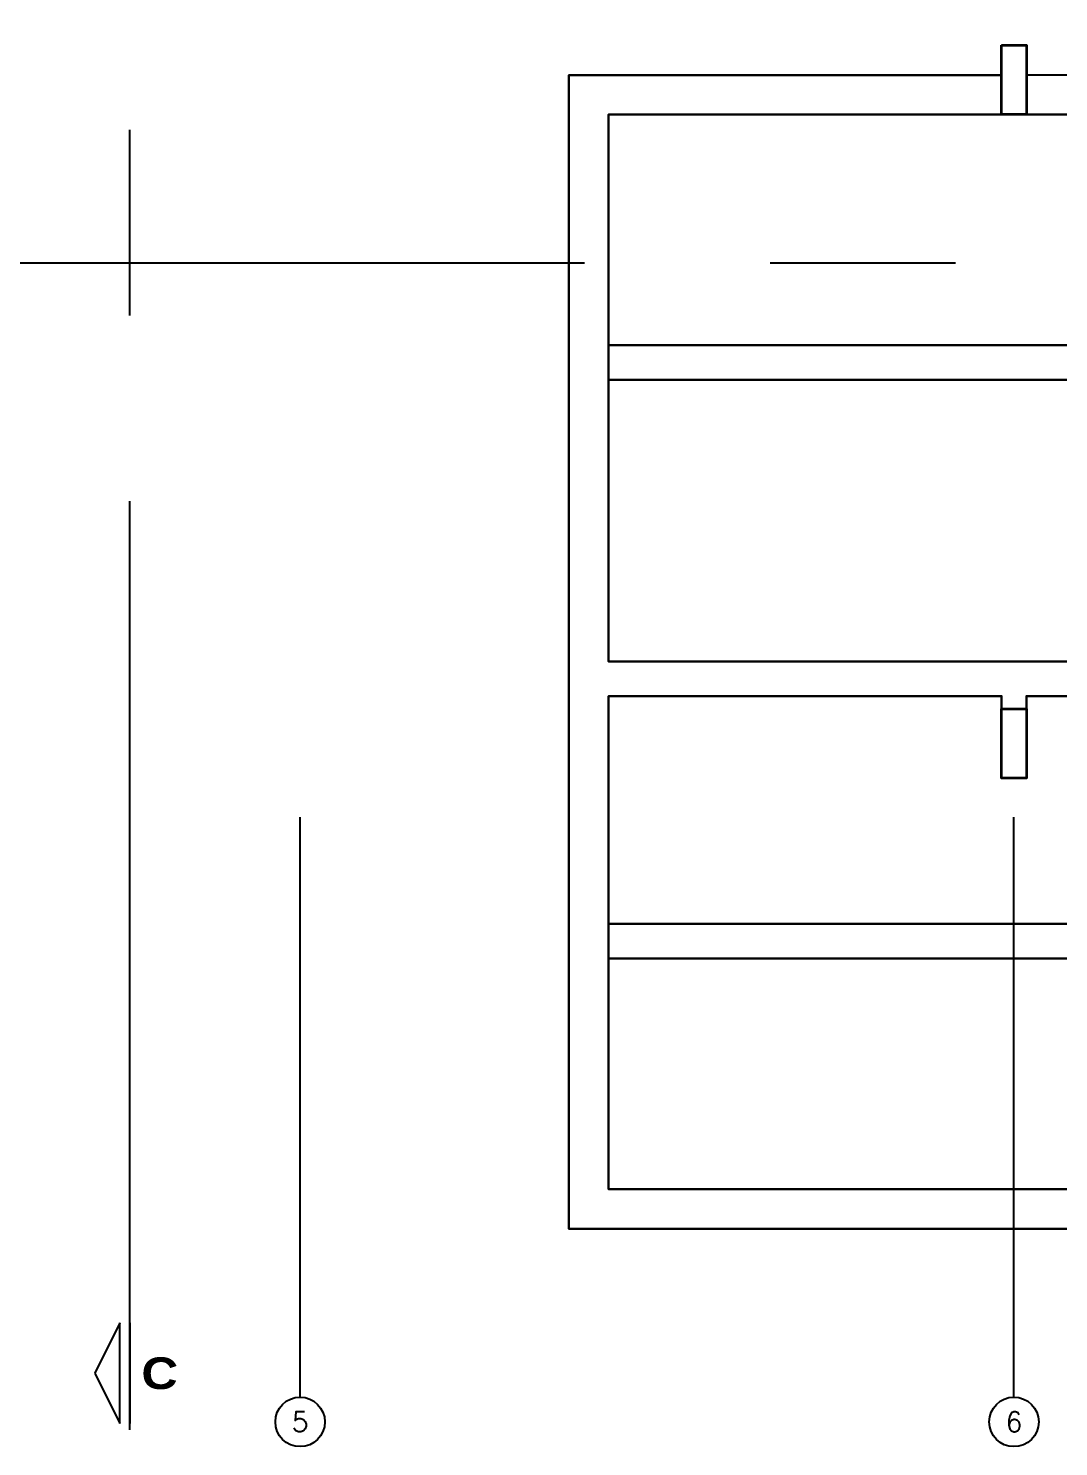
# Model space of a CAD drawing. Extents: x 226317 to 226469, y 8188101 to 8188260.
# Drawn here: x 226371.18 to 226381.58, y 8188229.46 to 8188243.78 of the extents above; entities that cross this region are included whole.
import ezdxf
from ezdxf.enums import TextEntityAlignment as Align

# ---------------------------------------------------------------- set-up
doc = ezdxf.new("R2010")
doc.units = 0
doc.header["$LTSCALE"] = 15
for name, pattern in [('CENTER', [2, 1.25, -0.25, 0.25, -0.25]), ('HIDDEN2', [0.1875, 0.125, -0.0625]), ('PHANTOM', [2.5, 1.25, -0.25, 0.25, -0.25, 0.25, -0.25]), ('PHANTOM2', [1.25, 0.625, -0.125, 0.125, -0.125, 0.125, -0.125])]:
    doc.linetypes.add(name, pattern=pattern)
doc.layers.get('0').update_dxf_attribs({"color": 250})
for name, color, linetype in [('A-EJES', 250, 'PHANTOM'), ('A-PROYECCIONES', 250, 'HIDDEN2'), ('A_50_CortesElev', 250, 'CENTER'), ('L3 Equipos y Ductos', 160, 'Continuous')]:
    doc.layers.add(name, color=color, linetype=linetype)
for name, color, linetype, lineweight in [('A-ESTRUCTURA-PLACAS', 252, 'Continuous', 35), ('A-MURO ALTO', 250, 'Continuous', 30), ('A-MUROS', 252, 'Continuous', 30)]:
    doc.layers.add(name, color=color, linetype=linetype, lineweight=lineweight)
doc.styles.add('R160-75', font='ariblk.ttf', dxfattribs={"height": 0.6})
doc.styles.add('ROMANS', font='romans.shx', dxfattribs={"width": 0.8})

# ---------------------------------------------------------------- blocks, each defined once
blk = doc.blocks.new('EJES 1P')
at = {"layer": 'A-EJES', "linetype": 'PHANTOM2'}
for points in [[(26.854, -18.151), (26.854, -12.292)], [(34.064, -18.151), (34.064, -12.292)]]:
    blk.add_lwpolyline(points, dxfattribs=at)
at = {"layer": 'A-EJES', "linetype": 'Continuous'}
for centre in [(26.854, -18.398), (34.064, -18.398)]:
    blk.add_circle(centre, 0.25, dxfattribs=at)
at = {"layer": 'A-EJES', "linetype": 'Continuous', "style": 'ROMANS'}
for s, p in [('5', (26.854, -18.398)), ('6', (34.064, -18.398))]:
    blk.add_text(s, height=0.2, dxfattribs=at).set_placement(p, align=Align.MIDDLE_CENTER)
blk = doc.blocks.new('*U67')
blk.add_line((-3, -5.08), (-3, 5.08))
blk.add_lwpolyline([(-4.02, 5.08), (-4.02, -5.08), (-6.56, 0)], close=True)
at = {"linetype": 'Continuous', "style": 'R160-75'}
blk.add_attdef('A', text='', height=0.3, dxfattribs=at).set_placement((0, 0), align=Align.MIDDLE_CENTER)
blk = doc.blocks.new('Cortes-Elev.')
at = {"layer": 'A_50_CortesElev', "linetype": 'CENTER', "ltscale": 0.5}
for points in [[(9.341, 16.576), (9.341, 37.239)], [(103.931, 28.354), (-19.094, 28.354)]]:
    blk.add_lwpolyline(points, dxfattribs=at)
ref = blk.add_blockref('*U67', (9.641, 17.148), dxfattribs=dict(at, xscale=-0.1000000000000001, yscale=0.1000000000000001, zscale=-0.1000000000000001, rotation=180))
ref.add_attrib('A', 'C', dxfattribs={"layer": '0', "linetype": 'Continuous', "extrusion": (0, 0, -1), "height": 0.32, "rotation": 180, "style": 'R160-75'}).set_placement((-9.641, 17.148), align=Align.MIDDLE)

msp = doc.modelspace()

# ---------------------------------------------------------------- linework, layer by layer
at = {"transparency": 33554559, "elevation": 0}
for points in [[(226389.5171, 8188240.5811), (226389.5171, 8188242.9096), (226377.0371, 8188242.9096), (226377.0371, 8188240.5811)], [(226389.5171, 8188240.2311), (226389.5171, 8188237.3896), (226377.0371, 8188237.3896), (226377.0371, 8188240.2311)]]:
    msp.add_lwpolyline(points, close=True, dxfattribs=at)
at = {"transparency": 33554559}
msp.add_lwpolyline([(226389.5171, 8188234.7395), (226389.5171, 8188237.0396), (226388.7671, 8188237.0396), (226388.7671, 8188236.2096), (226388.2171, 8188236.2096), (226388.2171, 8188237.0396), (226381.2571, 8188237.0396), (226381.2571, 8188236.2096), (226381.0071, 8188236.2096), (226381.0071, 8188237.0396), (226377.0371, 8188237.0396), (226377.0371, 8188234.7395), (226389.5171, 8188234.7395)], dxfattribs=at)
msp.add_lwpolyline([(226377.0371, 8188234.3895), (226377.0371, 8188232.0596), (226389.5171, 8188232.0596), (226389.5171, 8188234.3895)], close=True, dxfattribs=at)
at = {"layer": 'A-ESTRUCTURA-PLACAS', "color": 8}
for points in [[(226381.0071, 8188243.6096), (226381.2571, 8188243.6096), (226381.2571, 8188242.9096), (226381.0071, 8188242.9096)], [(226381.0071, 8188236.9096), (226381.2571, 8188236.9096), (226381.2571, 8188236.2096), (226381.0071, 8188236.2096)]]:
    msp.add_lwpolyline(points, close=True, dxfattribs=at)
at = {"layer": 'A-MURO ALTO'}
for points in [[(226377.0371, 8188240.5811), (226389.5171, 8188240.5811)], [(226377.0371, 8188234.7395), (226389.5171, 8188234.7395)], [(226377.0371, 8188234.3895), (226389.5171, 8188234.3895)]]:
    msp.add_lwpolyline(points, dxfattribs=at)
at = {"layer": 'A-MURO ALTO', "elevation": 0}
msp.add_lwpolyline([(226377.0371, 8188240.2311), (226389.5171, 8188240.2311)], dxfattribs=at)
at = {"layer": 'A-MUROS'}
for points in [[(226396.0275, 8188248.3096), (226391.6515, 8188248.3096), (226391.6521, 8188243.31), (226388.7671, 8188243.3096), (226388.7671, 8188243.6096), (226388.2171, 8188243.6096), (226388.2171, 8188243.3098), (226381.2571, 8188243.3096), (226381.2571, 8188243.6096), (226381.0071, 8188243.6096), (226381.0071, 8188243.3096), (226376.6371, 8188243.3096), (226376.6371, 8188231.6596), (226404.4271, 8188231.66), (226404.4271, 8188243.31), (226403.1871, 8188243.31), (226403.1871, 8188243.61), (226402.9371, 8188243.6096), (226402.9371, 8188243.31), (226396.0271, 8188243.3096)], [(226377.0371, 8188242.9096), (226377.0371, 8188237.3896), (226389.5171, 8188237.3896), (226389.5171, 8188242.9096)], [(226389.5171, 8188237.0396), (226388.7671, 8188237.0396), (226388.7671, 8188236.2096), (226388.2171, 8188236.2096), (226388.2171, 8188237.0396), (226381.2571, 8188237.0396), (226381.2571, 8188236.2096), (226381.0071, 8188236.2096), (226381.0071, 8188237.0396), (226377.0371, 8188237.0396), (226377.0371, 8188232.0596), (226389.5171, 8188232.0596)]]:
    msp.add_lwpolyline(points, close=True, dxfattribs=at)

# ---------------------------------------------------------------- block references
at = {"layer": 'A-PROYECCIONES'}
msp.add_blockref('EJES 1P', (226347.0678, 8188248.1096), dxfattribs=at)
at = {"layer": 'L3 Equipos y Ductos'}
msp.add_blockref('Cortes-Elev.', (226362.8621, 8188213.0552), dxfattribs=at)

doc.saveas('drawing.dxf')
